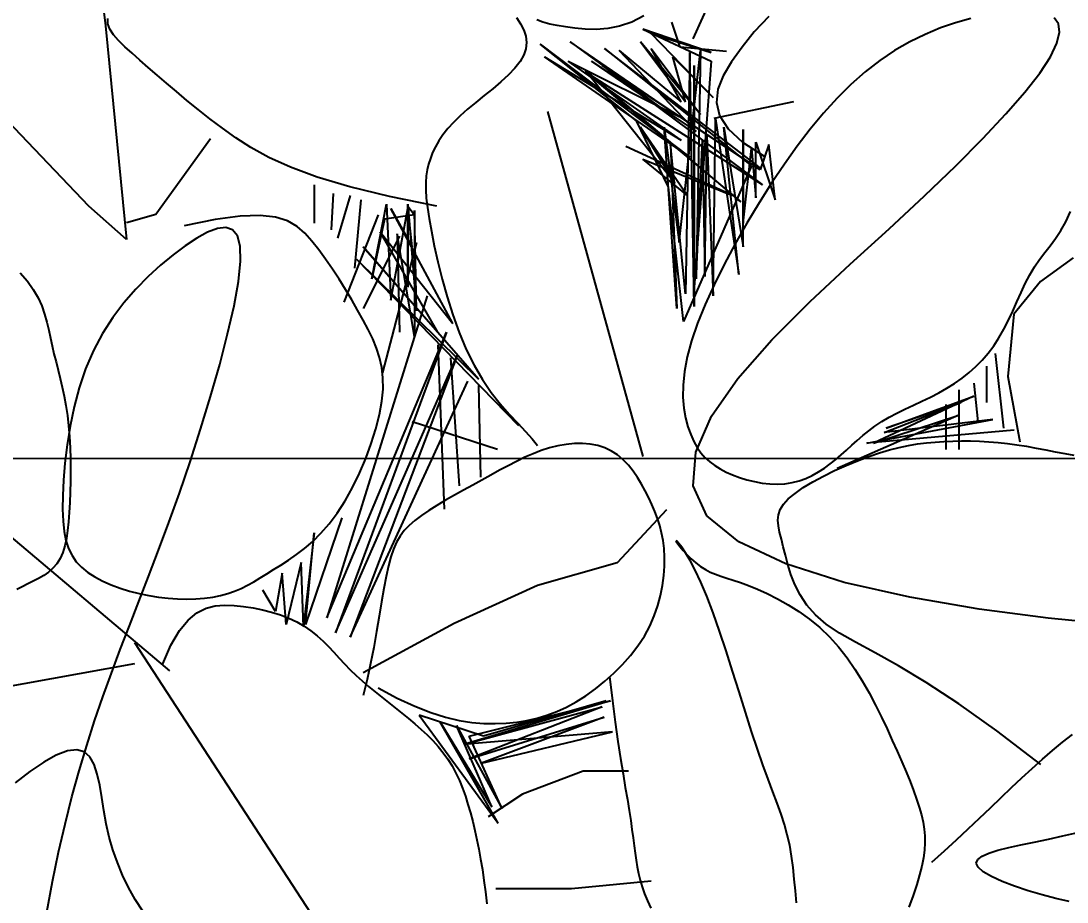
# Model space of a CAD drawing. Header units: metres. Extents: x 10 to 239, y 2 to 253.
# Drawn here: x 83.162 to 85.853, y 95.043 to 97.31 of the extents above; entities that cross this region are included whole.
import ezdxf

# ---------------------------------------------------------------- set-up
doc = ezdxf.new("R2010")
doc.units = ezdxf.units.M
doc.header["$MEASUREMENT"] = 0
doc.layers.get('Defpoints').update_dxf_attribs({"color": 9})
for name, color, linetype in [('-cotas', 252, 'Continuous'), ('1', 7, 'Continuous'), ('cot200', 9, 'Continuous')]:
    doc.layers.add(name, color=color, linetype=linetype)
doc.layers.add('barrera', color=7, linetype='Continuous', lineweight=0, true_color=0x9dbb63)
doc.layers.add('bloques ARBOLES', color=7, linetype='Continuous', true_color=0xb8d897)
doc.styles.get("Standard").update_dxf_attribs({"font": 'arial.ttf'})
doc.dimstyles.get("Standard").update_dxf_attribs({"dimtxt": 0.18, "dimasz": 0.18, "dimexe": 0.18, "dimexo": 0.0625, "dimgap": 0.09, "dimtad": 0, "dimtih": 1, "dimtoh": 1, "dimdec": 4, "dimzin": 0, "dimdsep": 46, "dimtxsty": 'Standard', "dimcen": 0.09, "dimadec": 0, "dimazin": 0, "dimtfac": 1, "dimtdec": 4, "dimtofl": 0, "dimtmove": 0, "dimatfit": 3, "dimfxl": 1, "dimtolj": 1, "dimtzin": 0, "dimarcsym": 0})

# ---------------------------------------------------------------- blocks, each defined once
blk = doc.blocks.new('A$C6F4E7DED')
for p, q in [((849.21, 1241.7), (943.33, 1033.65)), ((1359.76, 1176.43), (1342.65, 1042.48)), ((694.66, 1043.83), (697.59, 1047.99)), ((754.31, 1047.51), (764.56, 1044.6)), ((891.67, 1048.86), (901.48, 1038.31)), ((976.64, 1049.36), (984.86, 1045)), ((1045.22, 1044.87), (1049.34, 1046.54)), ((1063.33, 1048.06), (1060.41, 1043.77)), ((1341.08, 1043.85), (1341.16, 1047.46)), ((693.9, 1038.13), (694.66, 1043.83)), ((764.56, 1044.6), (774.95, 1041)), ((774.95, 1041), (785.39, 1036.67)), ((930.87, 1024.25), (977.33, 1040.21)), ((977.33, 1040.21), (930.87, 1018.44)), ((951.89, 1027.95), (957.59, 1045.05)), ((984.86, 1045), (993.07, 1042.17)), ((993.07, 1042.17), (1001.15, 1040.6)), ((1001.15, 1040.6), (1008.98, 1040.03)), ((1008.98, 1040.03), (1016.46, 1040.21)), ((1016.46, 1040.21), (1023.45, 1040.86)), ((1023.45, 1040.86), (1029.85, 1041.73)), ((1029.85, 1041.73), (1035.57, 1042.62)), ((1035.57, 1042.62), (1040.66, 1043.62)), ((1040.66, 1043.62), (1045.22, 1044.87)), ((1058.25, 1039.55), (1056.89, 1035.36)), ((1060.41, 1043.77), (1058.25, 1039.55)), ((1342.65, 1042.48), (1328.39, 897.13)), ((1337.24, 1036.37), (1339.72, 1040.17)), ((1339.72, 1040.17), (1341.08, 1043.85)), ((695.64, 1030.73), (693.9, 1038.13)), ((785.39, 1036.67), (795.8, 1031.56)), ((901.48, 1038.31), (909.82, 1027.95)), ((929.42, 993.78), (971.53, 1037.3)), ((971.53, 1037.3), (930.87, 1024.25)), ((1056.89, 1035.36), (1056.4, 1031.16)), ((1329.57, 1028.25), (1333.8, 1032.41)), ((1333.8, 1032.41), (1337.24, 1036.37)), ((700.13, 1021.49), (695.64, 1030.73)), ((795.8, 1031.56), (806.11, 1025.63)), ((806.11, 1025.63), (816.23, 1018.85)), ((897.48, 945.91), (1003.47, 1027.15)), ((1003.47, 1027.15), (903.29, 947.36)), ((909.82, 1027.95), (916.98, 1018.05)), ((920.51, 1025.1), (951.89, 1027.95)), ((938.13, 982.18), (978.79, 1031.5)), ((971.53, 1027.15), (938.13, 982.18)), ((952.65, 895.13), (938.13, 1025.7)), ((938.13, 1025.7), (941.04, 870.47)), ((941.04, 970.57), (993.3, 1025.7)), ((1047.02, 1030.05), (945.39, 953.16)), ((978.79, 1031.5), (948.3, 990.88)), ((951.2, 990.88), (971.53, 1027.15)), ((993.3, 1025.7), (951.2, 990.88)), ((952.65, 980.73), (1026.7, 1031.5)), ((1026.7, 1031.5), (957.01, 980.73)), ((981.69, 977.82), (1047.02, 1030.05)), ((1056.4, 1031.16), (1056.83, 1026.94)), ((1056.83, 1026.94), (1058.27, 1022.65)), ((1324.7, 1023.87), (1329.57, 1028.25)), ((707.4, 1010.39), (700.13, 1021.49)), ((816.23, 1018.85), (826.1, 1011.18)), ((916.98, 1018.05), (922.62, 1008.56)), ((957.01, 1021.35), (929.42, 993.78)), ((930.87, 1018.44), (942.49, 864.67)), ((1012.18, 1018.44), (941.04, 970.57)), ((942.49, 851.61), (945.39, 1024.25)), ((945.39, 1024.25), (948.3, 860.32)), ((945.39, 953.16), (1044.12, 1021.35)), ((948.3, 990.88), (957.01, 1021.35)), ((1044.12, 1021.35), (951.2, 964.77)), ((951.2, 964.77), (1028.15, 1018.44)), ((1028.15, 1018.44), (952.65, 980.73)), ((957.01, 980.73), (1012.18, 1018.44)), ((1058.27, 1022.65), (1060.75, 1018.26)), ((1060.75, 1018.26), (1064.3, 1013.74)), ((1313.67, 1014.25), (1319.35, 1019.21)), ((1319.35, 1019.21), (1324.7, 1023.87)), ((717.47, 997.43), (707.4, 1010.39)), ((826.1, 1011.18), (835.73, 1002.64)), ((1004.92, 1015.54), (896.03, 934.3)), ((896.03, 934.3), (1016.53, 1011.19)), ((897.48, 944.46), (1004.92, 1015.54)), ((910.55, 922.7), (1016.53, 1012.64)), ((1016.53, 1011.19), (910.55, 922.7)), ((942.49, 864.67), (942.49, 1015.54)), ((942.49, 1015.54), (942.49, 851.61)), ((1016.53, 1012.64), (955.56, 935.75)), ((1064.3, 1013.74), (1068.74, 1009.13)), ((1307.65, 1009), (1313.67, 1014.25)), ((922.62, 1008.56), (926.2, 999.37)), ((1068.74, 1009.13), (1073.85, 1004.45)), ((1073.85, 1004.45), (1079.41, 999.73)), ((1294.52, 997.74), (1301.27, 1003.49)), ((1301.27, 1003.49), (1307.65, 1009)), ((730.33, 982.59), (717.47, 997.43)), ((835.73, 1002.64), (845.14, 993.28)), ((926.2, 999.37), (927.2, 990.37)), ((1079.41, 999.73), (1085.19, 995.02)), ((1287.36, 991.78), (1294.52, 997.74)), ((845.14, 993.28), (854.36, 983.13)), ((874.88, 990.9), (929.07, 979.5)), ((927.2, 990.37), (925.09, 981.43)), ((1085.19, 995.02), (1090.97, 990.34)), ((1090.97, 990.34), (1096.52, 985.72)), ((1279.78, 985.64), (1287.36, 991.78)), ((745.98, 965.88), (730.33, 982.59)), ((854.36, 983.13), (863.4, 972.24)), ((1042.08, 984.27), (977.39, 749.54)), ((1096.52, 985.72), (1101.63, 981.21)), ((1271.75, 979.34), (1279.78, 985.64)), ((1354.06, 919.93), (1413.96, 982.63)), ((927.97, 979.27), (912, 873.37)), ((925.09, 981.43), (919.34, 972.44)), ((929.42, 858.86), (927.97, 979.27)), ((959.91, 932.85), (981.69, 977.82)), ((1101.63, 981.21), (1106.12, 976.82)), ((1106.12, 976.82), (1109.99, 972.55)), ((1263.26, 972.89), (1271.75, 979.34)), ((863.4, 972.24), (872.29, 960.65)), ((922.16, 973.47), (909.09, 892.23)), ((909.09, 892.23), (909.09, 972.02)), ((909.09, 972.02), (909.09, 908.19)), ((919.34, 972.44), (909.44, 963.29)), ((912, 873.37), (922.16, 973.47)), ((933.78, 967.67), (929.42, 858.86)), ((935.23, 871.92), (933.78, 967.67)), ((978.79, 973.47), (946.84, 927.05)), ((962.81, 973.47), (952.65, 895.13)), ((954.1, 850.16), (962.81, 973.47)), ((955.56, 935.75), (978.79, 973.47)), ((1109.99, 972.55), (1113.29, 968.37)), ((1113.29, 968.37), (1116.07, 964.28)), ((1254.16, 966.34), (1263.26, 972.89)), ((764.43, 947.3), (745.98, 965.88)), ((872.29, 960.65), (881.05, 948.39)), ((900.38, 963.32), (887.32, 924.15)), ((887.32, 924.15), (891.67, 961.87)), ((891.67, 961.87), (897.48, 944.46)), ((909.44, 963.29), (894.84, 953.85)), ((900.38, 925.6), (900.38, 963.32)), ((936.68, 964.77), (935.23, 871.92)), ((941.04, 870.47), (936.68, 964.77)), ((948.3, 860.32), (958.46, 961.87)), ((958.46, 961.87), (954.1, 850.16)), ((1116.07, 964.28), (1118.39, 960.26)), ((1243.87, 959.71), (1254.16, 966.34)), ((1271.34, 965.53), (1308.42, 914.23)), ((903.29, 958.96), (900.38, 925.6)), ((909.09, 908.19), (903.29, 958.96)), ((916.35, 927.05), (988.95, 960.42)), ((1118.39, 960.26), (1120.28, 956.29)), ((1120.28, 956.29), (1121.81, 952.35)), ((1231.67, 953.03), (1243.87, 959.71)), ((785.67, 926.84), (764.43, 947.3)), ((881.05, 948.39), (889.72, 935.51)), ((903.29, 947.36), (949.75, 841.46)), ((977.33, 951.71), (916.35, 927.05)), ((946.84, 927.05), (977.33, 951.71)), ((1121.81, 952.35), (1123.02, 948.43)), ((1123.02, 948.43), (1123.96, 944.48)), ((1198.72, 939.63), (1216.85, 946.32)), ((1216.85, 946.32), (1231.67, 953.03)), ((1123.96, 944.48), (1124.6, 940.37)), ((1124.6, 940.37), (1124.93, 935.92)), ((1176.56, 932.98), (1198.72, 939.63)), ((889.72, 935.51), (898.27, 922.07)), ((949.75, 841.46), (959.91, 932.85)), ((1124.93, 935.92), (1124.93, 930.97)), ((1149.66, 926.41), (1176.56, 932.98)), ((1200.92, 934.3), (1200.92, 908.19)), ((809.7, 904.49), (785.67, 926.84)), ((1117.32, 919.93), (1149.66, 926.41)), ((1124.56, 925.35), (1123.83, 918.89)), ((1124.93, 930.97), (1124.56, 925.35)), ((1176.24, 927.05), (1184.95, 898.03)), ((1187.86, 928.5), (1189.31, 903.84)), ((898.27, 922.07), (906.61, 908.24)), ((1106.55, 840.01), (1148.66, 918.34)), ((1123.83, 918.89), (1122.69, 911.42)), ((1137.04, 921.25), (1131.23, 848.71)), ((1137.04, 919.8), (1132.68, 913.99)), ((1134.14, 892.23), (1137.04, 919.8)), ((1148.66, 918.34), (1134.14, 892.23)), ((1137.04, 864.67), (1137.04, 921.25)), ((1148.66, 855.96), (1137.04, 918.34)), ((1137.04, 918.34), (1137.04, 864.67)), ((1151.56, 921.25), (1148.66, 855.96)), ((1161.72, 870.47), (1151.56, 921.25)), ((1168.98, 924.15), (1173.34, 877.72)), ((1328.39, 897.13), (1354.06, 919.93)), ((689.62, 909.24), (686.38, 916.2)), ((1122.69, 911.42), (1121.12, 902.78)), ((1131.23, 848.71), (1132.68, 916.89)), ((1132.68, 916.89), (1132.68, 831.3)), ((1132.68, 913.99), (1153.01, 911.09)), ((1153.01, 911.09), (1161.72, 870.47)), ((1157.37, 913.99), (1180.6, 854.51)), ((1218.87, 909.82), (1227.07, 912.35)), ((1227.07, 912.35), (1237.62, 913.5)), ((1237.62, 913.5), (1251.11, 913.04)), ((1251.11, 913.04), (1268.15, 910.76)), ((1268.15, 910.76), (1289.31, 906.45)), ((1298.93, 603.85), (1669.06, 916.06)), ((1308.42, 914.23), (1328.39, 908.53)), ((693.07, 903.21), (689.62, 909.24)), ((836.2, 880.37), (809.7, 904.49)), ((906.61, 908.24), (914.58, 894.23)), ((1207.13, 901.45), (1212.42, 906.11)), ((1212.42, 906.11), (1218.87, 909.82)), ((1253.02, 899.71), (1256.36, 903.81)), ((1256.36, 903.81), (1260.97, 905.35)), ((1260.97, 905.35), (1266.67, 904.67)), ((1266.67, 904.67), (1273.28, 902.13)), ((696.67, 897.86), (693.07, 903.21)), ((700.34, 892.95), (696.67, 897.86)), ((1155.91, 902.39), (1106.55, 840.01)), ((1116.71, 834.2), (1155.91, 902.39)), ((1121.12, 902.78), (1119.12, 892.89)), ((1132.68, 831.3), (1144.3, 900.94)), ((1144.3, 900.94), (1142.85, 834.2)), ((1142.85, 899.49), (1167.53, 850.16)), ((1202.39, 896.04), (1207.13, 901.45)), ((1251.13, 892.7), (1253.02, 899.71)), ((1273.28, 902.13), (1280.62, 898.07)), ((1280.62, 898.07), (1288.51, 892.84)), ((703.99, 888.25), (700.34, 892.95)), ((914.58, 894.23), (922.06, 880.23)), ((1089.13, 802.29), (1167.53, 892.23)), ((1119.12, 892.89), (1116.66, 881.95)), ((1167.53, 892.23), (1116.71, 834.2)), ((1131.23, 895.13), (1154.46, 806.64)), ((1193.06, 883.72), (1197.72, 890.09)), ((1197.72, 890.09), (1202.39, 896.04)), ((1250.86, 882.43), (1251.13, 892.7)), ((1288.51, 892.84), (1296.78, 886.73)), ((684.62, 884.78), (706.85, 868.63)), ((707.56, 883.52), (703.99, 888.25)), ((710.97, 878.53), (707.56, 883.52)), ((1061.54, 770.37), (1171.89, 883.53)), ((1171.89, 883.53), (1089.13, 802.29)), ((1188.44, 877.03), (1193.06, 883.72)), ((1252.32, 868.73), (1250.86, 882.43)), ((1296.78, 886.73), (1305.26, 879.79)), ((714.15, 873.08), (710.97, 878.53)), ((863.51, 854.97), (836.2, 880.37)), ((922.06, 880.23), (928.9, 866.44)), ((1116.66, 881.95), (1113.74, 870.28)), ((1183.91, 870.13), (1188.44, 877.03)), ((1305.26, 879.79), (1313.78, 872.06)), ((706.85, 868.63), (725.04, 846.42)), ((717.17, 867.25), (714.15, 873.08)), ((1113.74, 870.28), (1110.37, 858.19)), ((1179.52, 863.11), (1183.91, 870.13)), ((1255.34, 852.05), (1252.32, 868.73)), ((1313.78, 872.06), (1322.16, 863.52)), ((1395.87, 868.82), (1391.83, 863.16)), ((1400.84, 874.56), (1395.87, 868.82)), ((720.07, 861.14), (717.17, 867.25)), ((722.92, 854.86), (720.07, 861.14)), ((928.9, 866.44), (934.96, 853.07)), ((1175.29, 856.08), (1179.52, 863.11)), ((1322.16, 863.52), (1330.25, 854.2)), ((1391.83, 863.16), (1388.62, 857.55)), ((725.78, 848.52), (722.92, 854.86)), ((889.66, 828.88), (863.51, 854.97)), ((1110.37, 858.19), (1106.52, 845.97)), ((1123.97, 858.86), (1192.21, 639.81)), ((1171.29, 849.14), (1175.29, 856.08)), ((1330.25, 854.2), (1337.86, 844.1)), ((1388.62, 857.55), (1386.11, 852.01)), ((728.72, 842.25), (725.78, 848.52)), ((934.96, 853.07), (940.11, 840.3)), ((1167.54, 842.41), (1171.29, 849.14)), ((1259.67, 833.03), (1255.34, 852.05)), ((1386.11, 852.01), (1384.15, 846.51)), ((725.04, 846.42), (729.08, 804.02)), ((731.8, 836.15), (728.72, 842.25)), ((940.11, 840.3), (944.19, 828.35)), ((1106.52, 845.97), (1102.2, 833.94)), ((1164.1, 835.93), (1167.54, 842.41)), ((1337.86, 844.1), (1344.84, 833.22)), ((1382.61, 841.05), (1381.33, 835.62)), ((1384.15, 846.51), (1382.61, 841.05)), ((735.08, 830.34), (731.8, 836.15)), ((1102.2, 833.94), (1097.41, 822.39)), ((1192.21, 639.81), (1110.91, 834.2)), ((1110.91, 834.2), (1186.4, 629.65)), ((1161.03, 829.61), (1164.1, 835.93)), ((1265.08, 812.29), (1259.67, 833.03)), ((1344.84, 833.22), (1351, 821.59)), ((1381.33, 835.62), (1380.19, 830.2)), ((738.62, 824.9), (735.08, 830.34)), ((912.66, 802.72), (889.66, 828.88)), ((944.19, 828.35), (947.13, 817.37)), ((1116.71, 825.5), (1112.36, 713.79)), ((1158.41, 823.31), (1161.03, 829.61)), ((1380.19, 830.2), (1379.04, 824.8)), ((737.77, 819.7), (731.97, 768.92)), ((742.42, 819.83), (738.62, 824.9)), ((746.48, 815.12), (742.42, 819.83)), ((1097.41, 822.39), (1092.12, 811.64)), ((1186.4, 629.65), (1103.65, 818.24)), ((1103.65, 818.24), (1176.24, 626.75)), ((1156.32, 816.89), (1158.41, 823.31)), ((1351, 821.59), (1356.24, 809.25)), ((1377.78, 819.38), (1376.4, 813.93)), ((1379.04, 824.8), (1377.78, 819.38)), ((750.79, 810.74), (746.48, 815.12)), ((947.13, 817.37), (948.99, 807.34)), ((1092.12, 811.64), (1086.38, 801.91)), ((1108, 816.79), (1102.2, 729.75)), ((1154.83, 810.21), (1156.32, 816.89)), ((1271.31, 790.46), (1265.08, 812.29)), ((1376.4, 813.93), (1374.97, 808.37)), ((729.08, 804.02), (721, 759.61)), ((743.58, 810.99), (743.58, 786.33)), ((755.36, 806.66), (750.79, 810.74)), ((760.18, 802.87), (755.36, 806.66)), ((948.99, 807.34), (949.91, 798.23)), ((1154.02, 803.12), (1154.83, 810.21)), ((1356.24, 809.25), (1360.57, 796.42)), ((1374.97, 808.37), (1373.54, 802.68)), ((752.29, 799.39), (749.39, 773.27)), ((765.24, 799.33), (760.18, 802.87)), ((770.55, 796.03), (765.24, 799.33)), ((930.55, 777.07), (912.66, 802.72)), ((949.91, 798.23), (950.01, 789.97)), ((1086.38, 801.91), (1080.35, 793.19)), ((1089.13, 797.93), (1087.68, 735.55)), ((1176.24, 626.75), (1096.39, 800.84)), ((1153.96, 795.49), (1154.02, 803.12)), ((1373.54, 802.68), (1372.14, 796.8)), ((811.82, 768.92), (752.29, 790.68)), ((752.29, 790.68), (820.53, 758.77)), ((762.45, 795.03), (762.45, 754.41)), ((776.08, 792.94), (770.55, 796.03)), ((781.77, 790.02), (776.08, 792.94)), ((787.55, 787.21), (781.77, 790.02)), ((950.01, 789.97), (949.42, 782.53)), ((1080.35, 793.19), (1074.22, 785.4)), ((1154.72, 787.17), (1153.96, 795.49)), ((1278.12, 768.17), (1271.31, 790.46)), ((1360.57, 796.42), (1364.07, 783.33)), ((1370.82, 790.69), (1369.64, 784.29)), ((1372.14, 796.8), (1370.82, 790.69)), ((813.27, 766.02), (761, 786.33)), ((761, 786.33), (811.82, 768.92)), ((771.17, 784.88), (771.17, 754.41)), ((793.32, 784.48), (787.55, 787.21)), ((799.01, 781.78), (793.32, 784.48)), ((1074.22, 785.4), (1068.18, 778.43)), ((1156.36, 778.09), (1154.72, 787.17)), ((1364.07, 783.33), (1366.83, 770.26)), ((1369.64, 784.29), (1368.63, 777.57)), ((820.53, 758.77), (762.45, 777.62)), ((762.45, 777.62), (845.21, 741.36)), ((804.54, 779.05), (799.01, 781.78)), ((809.84, 776.26), (804.54, 779.05)), ((814.81, 773.36), (809.84, 776.26)), ((941.33, 752.54), (930.55, 777.07)), ((948.26, 775.85), (946.67, 769.88)), ((949.42, 782.53), (948.26, 775.85)), ((1068.18, 778.43), (1062.43, 772.22)), ((1158.8, 768.42), (1156.36, 778.09)), ((1368.63, 777.57), (1367.84, 770.49)), ((824.89, 758.77), (739.22, 774.72)), ((739.22, 774.72), (813.27, 766.02)), ((819.41, 770.3), (814.81, 773.36)), ((823.68, 767.13), (819.41, 770.3)), ((946.67, 769.88), (944.76, 764.57)), ((1062.43, 772.22), (1057.16, 766.67)), ((1076.06, 754.41), (1134.14, 773.27)), ((1161.96, 758.39), (1158.8, 768.42)), ((1366.83, 770.26), (1368.9, 757.45)), ((1367.84, 770.49), (1367.25, 763.13)), ((724.71, 767.47), (824.89, 758.77)), ((827.68, 763.87), (823.68, 767.13)), ((831.48, 760.56), (827.68, 763.87)), ((944.76, 764.57), (942.64, 759.87)), ((1052.58, 761.69), (1048.86, 757.2)), ((1057.16, 766.67), (1052.58, 761.69)), ((1285.27, 746.05), (1278.12, 768.17)), ((1367.25, 763.13), (1366.85, 755.59)), ((709.8, 755.38), (703.26, 754.14)), ((716.36, 756.55), (709.8, 755.38)), ((722.88, 757.59), (716.36, 756.55)), ((729.33, 758.46), (722.88, 757.59)), ((735.71, 759.14), (729.33, 758.46)), ((742.01, 759.66), (735.71, 759.14)), ((748.24, 760), (742.01, 759.66)), ((754.41, 760.19), (748.24, 760)), ((760.51, 760.23), (754.41, 760.19)), ((766.55, 760.11), (760.51, 760.23)), ((772.53, 759.86), (766.55, 760.11)), ((778.48, 759.47), (772.53, 759.86)), ((784.42, 758.91), (778.48, 759.47)), ((790.44, 758.13), (784.42, 758.91)), ((796.58, 757.1), (790.44, 758.13)), ((802.91, 755.78), (796.58, 757.1)), ((809.48, 754.12), (802.91, 755.78)), ((835.15, 757.24), (831.48, 760.56)), ((838.75, 753.94), (835.15, 757.24)), ((940.31, 755.72), (937.75, 752.06)), ((942.64, 759.87), (940.31, 755.72)), ((998.63, 753.36), (1003.16, 755.47)), ((1003.16, 755.47), (1008, 757.01)), ((1008, 757.01), (1013.1, 758)), ((1013.1, 758), (1018.41, 758.46)), ((1018.41, 758.46), (1023.88, 758.41)), ((1023.88, 758.41), (1029.46, 757.89)), ((1029.46, 757.89), (1035.11, 756.91)), ((1035.11, 756.91), (1040.76, 755.5)), ((1040.76, 755.5), (1046.39, 753.7)), ((1165.73, 748.25), (1161.96, 758.39)), ((1366.85, 755.59), (1366.63, 747.95)), ((1368.9, 757.45), (1370.38, 745.16)), ((690.4, 751.66), (684.18, 750.54)), ((696.78, 752.88), (690.4, 751.66)), ((703.26, 754.14), (696.78, 752.88)), ((816.36, 752.1), (809.48, 754.12)), ((823.61, 749.66), (816.36, 752.1)), ((831.23, 746.79), (823.61, 749.66)), ((842.35, 750.7), (838.75, 753.94)), ((846.02, 747.56), (842.35, 750.7)), ((849.81, 744.55), (846.02, 747.56)), ((934.94, 748.83), (931.84, 745.98)), ((937.75, 752.06), (934.94, 748.83)), ((943.04, 729.73), (941.33, 752.54)), ((987.1, 743.75), (990.62, 747.42)), ((990.62, 747.42), (994.46, 750.65)), ((994.46, 750.65), (998.63, 753.36)), ((1046.39, 753.7), (1052, 751.54)), ((1052, 751.54), (1057.62, 749.06)), ((1057.62, 749.06), (1063.27, 746.32)), ((1170.04, 738.21), (1165.73, 748.25)), ((1366.63, 747.95), (1366.55, 740.31)), ((839.07, 743.54), (831.23, 746.79)), ((846.89, 740.01), (839.07, 743.54)), ((854.5, 736.27), (846.89, 740.01)), ((853.74, 741.72), (849.81, 744.55)), ((857.82, 739.12), (853.74, 741.72)), ((924.72, 741.15), (920.64, 739.05)), ((928.44, 743.44), (924.72, 741.15)), ((931.84, 745.98), (928.44, 743.44)), ((983.86, 739.72), (987.1, 743.75)), ((1063.27, 746.32), (1068.99, 743.36)), ((1068.99, 743.36), (1074.79, 740.22)), ((1074.79, 740.22), (1080.7, 736.95)), ((1292.52, 724.73), (1285.27, 746.05)), ((1366.55, 740.31), (1366.6, 732.76)), ((1370.38, 745.16), (1371.33, 733.63)), ((861.66, 732.39), (854.5, 736.27)), ((862.05, 736.79), (857.82, 739.12)), ((866.44, 734.77), (862.05, 736.79)), ((871, 733.13), (866.44, 734.77)), ((875.73, 731.89), (871, 733.13)), ((906.51, 733.8), (901.38, 732.53)), ((911.48, 735.34), (906.51, 733.8)), ((916.21, 737.11), (911.48, 735.34)), ((920.64, 739.05), (916.21, 737.11)), ((978.14, 730.89), (980.88, 735.4)), ((980.88, 735.4), (983.86, 739.72)), ((1080.7, 736.95), (1086.75, 733.6)), ((1086.75, 733.6), (1092.94, 730.2)), ((1174.77, 728.52), (1170.04, 738.21)), ((1371.33, 733.63), (1371.83, 723.13)), ((868.17, 728.46), (861.66, 732.39)), ((873.81, 724.56), (868.17, 728.46)), ((880.64, 731.12), (875.73, 731.89)), ((885.72, 730.83), (880.64, 731.12)), ((890.92, 731), (885.72, 730.83)), ((896.16, 731.58), (890.92, 731)), ((901.38, 732.53), (896.16, 731.58)), ((933.69, 709.23), (943.04, 729.73)), ((973.27, 721.57), (975.61, 726.25)), ((975.61, 726.25), (978.14, 730.89)), ((1092.94, 730.2), (1099.19, 726.77)), ((1099.19, 726.77), (1105.4, 723.32)), ((1179.85, 719.41), (1174.77, 728.52)), ((1366.6, 732.76), (1366.77, 725.4)), ((878.37, 720.77), (873.81, 724.56)), ((881.68, 717.14), (878.37, 720.77)), ((971.1, 716.91), (973.27, 721.57)), ((1105.4, 723.32), (1111.47, 719.85)), ((1111.47, 719.85), (1117.3, 716.39)), ((1185.16, 711.12), (1179.85, 719.41)), ((1299.65, 704.69), (1292.52, 724.73)), ((1366.77, 725.4), (1367.03, 718.33)), ((1371.83, 723.13), (1371.94, 713.84)), ((883.85, 713.59), (881.68, 717.14)), ((885.03, 710.02), (883.85, 713.59)), ((961.24, 713.41), (994.77, 677.33)), ((967.34, 707.51), (969.12, 712.24)), ((969.12, 712.24), (971.1, 716.91)), ((1117.3, 716.39), (1122.78, 712.94)), ((1122.78, 712.94), (1127.82, 709.51)), ((1367.03, 718.33), (1367.37, 711.61)), ((1367.37, 711.61), (1367.84, 705.29)), ((1371.94, 713.84), (1371.63, 705.71)), ((885.39, 706.33), (885.03, 710.02)), ((885.08, 702.41), (885.39, 706.33)), ((912.09, 691.52), (933.69, 709.23)), ((965.8, 702.67), (967.34, 707.51)), ((1127.82, 709.51), (1132.32, 706.11)), ((1132.32, 706.11), (1136.2, 702.72)), ((1182.05, 707.99), (1206.73, 635.45)), ((1190.64, 703.82), (1185.16, 711.12)), ((1306.63, 685.87), (1299.65, 704.69)), ((1367.84, 705.29), (1368.48, 699.39)), ((1371.63, 705.71), (1370.88, 698.6)), ((883.11, 693.48), (884.27, 698.16)), ((884.27, 698.16), (885.08, 702.41)), ((963.54, 692.46), (964.53, 697.67)), ((964.53, 697.67), (965.8, 702.67)), ((1136.2, 702.72), (1139.51, 699.23)), ((1139.51, 699.23), (1142.34, 695.5)), ((1196.2, 697.46), (1190.64, 703.82)), ((1201.81, 691.93), (1196.2, 697.46)), ((1206.73, 635.45), (1200.92, 697.83)), ((1200.92, 697.83), (1208.18, 634)), ((1368.48, 699.39), (1369.33, 693.91)), ((1370.88, 698.6), (1369.63, 692.41)), ((880.1, 676.53), (912.09, 691.52)), ((881.77, 688.25), (883.11, 693.48)), ((950.88, 687.96), (952.89, 690.57)), ((953.56, 690.28), (951.94, 688.19)), ((952.89, 690.57), (954.22, 692.01)), ((954.55, 691.73), (953.56, 690.28)), ((954.22, 692.01), (954.79, 692.37)), ((954.79, 692.37), (954.55, 691.73)), ((962.87, 686.99), (963.54, 692.46)), ((1142.34, 695.5), (1144.76, 691.37)), ((1144.76, 691.37), (1146.84, 686.71)), ((1207.4, 687.11), (1201.81, 691.93)), ((1369.63, 692.41), (1367.86, 687)), ((1369.33, 693.91), (1370.45, 688.89)), ((880.34, 682.43), (881.77, 688.25)), ((945.19, 678.91), (948.29, 684.1)), ((949.79, 685.65), (947.22, 682.86)), ((948.29, 684.1), (950.88, 687.96)), ((951.94, 688.19), (949.79, 685.65)), ((962.53, 681.2), (962.87, 686.99)), ((1146.84, 686.71), (1148.67, 681.38)), ((1212.91, 682.88), (1207.4, 687.11)), ((1313.43, 668.04), (1306.63, 685.87)), ((1367.86, 687), (1365.52, 682.27)), ((1370.45, 688.89), (1371.87, 684.33)), ((1371.87, 684.33), (1373.65, 680.26)), ((840.41, 664.05), (880.1, 676.53)), ((876.59, 669.42), (878.68, 676.1)), ((878.68, 676.1), (880.34, 682.43)), ((941.23, 677.22), (938.03, 674.76)), ((944.33, 679.98), (941.23, 677.22)), ((941.67, 672.31), (945.19, 678.91)), ((947.22, 682.86), (944.33, 679.98)), ((962.55, 675.07), (962.53, 681.2)), ((994.77, 677.33), (1048.93, 661.87)), ((1148.67, 681.38), (1150.32, 675.22)), ((1208.18, 634), (1209.63, 677.52)), ((1209.63, 677.52), (1219.8, 635.45)), ((1218.29, 679.15), (1212.91, 682.88)), ((1223.48, 675.79), (1218.29, 679.15)), ((1362.59, 678.07), (1359.02, 674.3)), ((1365.52, 682.27), (1362.59, 678.07)), ((1373.65, 680.26), (1375.84, 676.7)), ((1375.84, 676.7), (1378.46, 673.64)), ((873.86, 662.51), (876.59, 669.42)), ((927.99, 669.62), (924.27, 668.31)), ((931.47, 671.05), (927.99, 669.62)), ((934.79, 672.72), (931.47, 671.05)), ((938.03, 674.76), (934.79, 672.72)), ((937.82, 664.23), (941.67, 672.31)), ((962.98, 668.64), (962.55, 675.07)), ((1150.32, 675.22), (1151.88, 668.1)), ((1219.8, 635.45), (1222.7, 670.27)), ((1222.7, 670.27), (1227.06, 644.16)), ((1228.43, 672.7), (1223.48, 675.79)), ((1233.1, 669.77), (1228.43, 672.7)), ((1237.55, 667.02), (1233.1, 669.77)), ((1354.79, 670.85), (1349.96, 667.69)), ((1359.02, 674.3), (1354.79, 670.85)), ((1378.46, 673.64), (1381.45, 671.02)), ((1381.45, 671.02), (1384.74, 668.73)), ((795.66, 653.89), (840.41, 664.05)), ((870.3, 655.54), (873.86, 662.51)), ((905.36, 661.87), (899.26, 659.37)), ((910.85, 663.9), (905.36, 661.87)), ((915.78, 665.58), (910.85, 663.9)), ((920.23, 667), (915.78, 665.58)), ((924.27, 668.31), (920.23, 667)), ((933.73, 654.57), (937.82, 664.23)), ((963.86, 661.98), (962.98, 668.64)), ((965.21, 655.16), (963.86, 661.98)), ((1048.93, 661.87), (1105.67, 636.1)), ((1151.88, 668.1), (1153.41, 659.92)), ((1241.87, 664.45), (1237.55, 667.02)), ((1246.15, 662.09), (1241.87, 664.45)), ((1250.47, 659.95), (1246.15, 662.09)), ((1320.06, 650.98), (1313.43, 668.04)), ((1338.89, 662.29), (1332.8, 660.04)), ((1344.64, 664.84), (1338.89, 662.29)), ((1349.96, 667.69), (1344.64, 664.84)), ((1384.74, 668.73), (1388.26, 666.69)), ((1388.26, 666.69), (1391.93, 664.8)), ((1391.93, 664.8), (1395.67, 662.97)), ((1395.67, 662.97), (1399.41, 661.09)), ((865.69, 648.63), (870.3, 655.54)), ((892.65, 656.37), (885.68, 652.86)), ((899.26, 659.37), (892.65, 656.37)), ((967.09, 648.23), (965.21, 655.16)), ((1153.41, 659.92), (1154.96, 650.83)), ((1227.06, 644.16), (1235.77, 658.67)), ((1254.9, 658.06), (1250.47, 659.95)), ((1259.54, 656.43), (1254.9, 658.06)), ((1264.48, 655.09), (1259.54, 656.43)), ((1269.77, 654.03), (1264.48, 655.09)), ((1313.35, 655.09), (1306.75, 654.03)), ((1319.94, 656.44), (1313.35, 655.09)), ((1326.46, 658.09), (1319.94, 656.44)), ((1332.8, 660.04), (1326.46, 658.09)), ((1399.41, 661.09), (1403.08, 659.09)), ((748.52, 645.83), (795.66, 653.89)), ((859.84, 641.93), (865.69, 648.63)), ((878.49, 648.82), (871.22, 644.24)), ((885.68, 652.86), (878.49, 648.82)), ((929.46, 643.34), (933.73, 654.57)), ((969.54, 641.27), (967.09, 648.23)), ((1154.96, 650.83), (1156.59, 640.99)), ((1248.8, 647.66), (1242.35, 646.71)), ((1255.26, 648.28), (1248.8, 647.66)), ((1261.7, 648.5), (1255.26, 648.28)), ((1268.08, 648), (1261.7, 648.5)), ((1274.37, 646.4), (1268.08, 648)), ((1275.38, 653.28), (1269.77, 654.03)), ((1281.28, 652.83), (1275.38, 653.28)), ((1287.41, 652.68), (1281.28, 652.83)), ((1293.73, 652.83), (1287.41, 652.68)), ((1300.19, 653.28), (1293.73, 652.83)), ((1306.75, 654.03), (1300.19, 653.28)), ((1326.5, 634.49), (1320.06, 650.98)), ((701.64, 639.69), (748.52, 645.83)), ((852.55, 635.58), (859.84, 641.93)), ((871.22, 644.24), (864.01, 639.1)), ((925.09, 630.84), (929.46, 643.34)), ((972.59, 634.34), (969.54, 641.27)), ((1156.59, 640.99), (1158.35, 630.6)), ((1223.77, 641.91), (1218.03, 639.67)), ((1229.78, 643.83), (1223.77, 641.91)), ((1235.99, 645.43), (1229.78, 643.83)), ((1242.35, 646.71), (1235.99, 645.43)), ((1280.55, 643.33), (1274.37, 646.4)), ((1286.6, 638.4), (1280.55, 643.33)), ((657.69, 635.25), (701.64, 639.69)), ((843.58, 629.59), (852.55, 635.58)), ((857, 633.38), (850.34, 627.08)), ((864.01, 639.1), (857, 633.38)), ((976.28, 627.51), (972.59, 634.34)), ((1105.67, 636.1), (1167.57, 602.6)), ((1207.6, 634.27), (1203, 631.13)), ((1212.62, 637.12), (1207.6, 634.27)), ((1218.03, 639.67), (1212.62, 637.12)), ((1292.5, 631.23), (1286.6, 638.4)), ((1332.74, 618.35), (1326.5, 634.49)), ((832.63, 623.35), (843.58, 629.59)), ((850.34, 627.08), (844.12, 620.19)), ((920.66, 617.45), (925.09, 630.84)), ((980.64, 620.83), (976.28, 627.51)), ((1158.35, 630.6), (1160.28, 619.83)), ((1198.77, 627.73), (1194.82, 624.13)), ((1203, 631.13), (1198.77, 627.73)), ((1298.22, 621.44), (1292.5, 631.23)), ((819.37, 616.16), (832.63, 623.35)), ((844.12, 620.19), (838.36, 612.81)), ((985.59, 614.37), (980.64, 620.83)), ((1322.96, 623.06), (1116.26, 306.06)), ((1160.28, 619.83), (1162.42, 608.88)), ((1191.07, 620.36), (1187.43, 616.49)), ((1194.82, 624.13), (1191.07, 620.36)), ((1303.73, 608.66), (1298.22, 621.44)), ((803.46, 607.26), (819.37, 616.16)), ((838.36, 612.81), (833.01, 605.05)), ((916.21, 603.57), (920.66, 617.45)), ((991.05, 608.17), (985.59, 614.37)), ((1183.82, 612.55), (1180.16, 608.58)), ((1187.43, 616.49), (1183.82, 612.55)), ((1338.77, 602.34), (1332.74, 618.35)), ((784.57, 595.95), (803.46, 607.26)), ((833.01, 605.05), (828.04, 597.02)), ((996.92, 602.28), (991.05, 608.17)), ((1162.42, 608.88), (1164.84, 597.92)), ((1180.16, 608.58), (1176.35, 604.65)), ((1322.96, 608.66), (1745.98, 531.81)), ((911.81, 589.56), (916.21, 603.57)), ((1003.11, 596.75), (996.92, 602.28)), ((999.92, 600.02), (997.99, 583.57)), ((1164.84, 597.92), (1167.57, 587.14)), ((1172.34, 600.79), (1168.14, 596.99)), ((1176.35, 604.65), (1172.34, 600.79)), ((1344.59, 586.24), (1338.77, 602.34)), ((762.37, 581.48), (784.57, 595.95)), ((828.04, 597.02), (823.41, 588.82)), ((1009.53, 591.63), (1003.11, 596.75)), ((1016.09, 586.98), (1009.53, 591.63)), ((1157.25, 592.29), (1144.29, 585.32)), ((1163.79, 593.24), (1159.33, 589.54)), ((1168.14, 596.99), (1163.79, 593.24)), ((823.41, 588.82), (819.08, 580.57)), ((907.49, 575.81), (911.81, 589.56)), ((997.99, 583.57), (996.09, 568.88)), ((1095.51, 559.56), (999.32, 583.59)), ((999.32, 583.59), (1098.34, 553.91)), ((1002.15, 583.59), (1085.61, 559.56)), ((1022.71, 582.84), (1016.09, 586.98)), ((1144.29, 585.32), (1132.43, 579.77)), ((1154.79, 585.88), (1150.21, 582.25)), ((1159.33, 589.54), (1154.79, 585.88)), ((1350.19, 569.87), (1344.59, 586.24)), ((736.53, 563.13), (762.37, 581.48)), ((819.08, 580.57), (815.03, 572.39)), ((1098.34, 553.91), (1004.98, 579.35)), ((1004.98, 579.35), (1095.51, 544.01)), ((1029.3, 579.25), (1022.71, 582.84)), ((1035.9, 576.21), (1029.3, 579.25)), ((1132.43, 579.77), (1121.55, 575.5)), ((1145.64, 578.64), (1141.1, 575.03)), ((1150.21, 582.25), (1145.64, 578.64)), ((815.03, 572.39), (811.22, 564.37)), ((903.32, 562.7), (907.49, 575.81)), ((1095.51, 544.01), (1003.57, 572.28)), ((1003.57, 572.28), (1087.02, 541.18)), ((1042.53, 573.68), (1035.9, 576.21)), ((1049.25, 571.65), (1042.53, 573.68)), ((1056.09, 570.09), (1049.25, 571.65)), ((1063.09, 568.98), (1056.09, 570.09)), ((1129.46, 573.69), (1075.71, 500.2)), ((1075.71, 500.2), (1115.31, 569.45)), ((1115.31, 569.45), (1079.95, 511.5)), ((1085.61, 559.56), (1129.46, 573.69)), ((1102.25, 570.17), (1093.6, 568.83)), ((1111.52, 572.35), (1102.25, 570.17)), ((1121.55, 575.5), (1111.52, 572.35)), ((1136.63, 571.43), (1132.27, 567.79)), ((1141.1, 575.03), (1136.63, 571.43)), ((1355.55, 553.11), (1350.19, 569.87)), ((706.71, 540.16), (736.53, 563.13)), ((811.22, 564.37), (807.62, 556.62)), ((899.34, 550.63), (903.32, 562.7)), ((996.09, 568.88), (994.23, 555.81)), ((1087.02, 541.18), (997.91, 562.39)), ((997.91, 562.39), (1096.92, 553.91)), ((1070.29, 568.3), (1063.09, 568.98)), ((1077.73, 568.02), (1070.29, 568.3)), ((1104, 566.63), (1072.88, 510.09)), ((1085.46, 568.16), (1077.73, 568.02)), ((1079.95, 511.5), (1104, 566.63)), ((1093.6, 568.83), (1085.46, 568.16)), ((1128.04, 564.1), (1123.97, 560.32)), ((1132.27, 567.79), (1128.04, 564.1)), ((691.8, 555.33), (684.98, 560.65)), ((698.65, 549.67), (691.8, 555.33)), ((807.62, 556.62), (804.23, 549.17)), ((994.23, 555.81), (992.46, 544.19)), ((1072.88, 510.09), (1095.51, 559.56)), ((1120.09, 556.44), (1116.43, 552.41)), ((1123.97, 560.32), (1120.09, 556.44)), ((705.53, 543.72), (698.65, 549.67)), ((804.23, 549.17), (801.07, 542.01)), ((895.59, 539.86), (899.34, 550.63)), ((1113, 548.21), (1109.85, 543.81)), ((1116.43, 552.41), (1113, 548.21)), ((1353.34, 545.38), (1357.19, 548.81)), ((1360.68, 535.88), (1355.55, 553.11)), ((1357.19, 548.81), (1362.22, 550.22)), ((1362.22, 550.22), (1368.61, 549.39)), ((1368.61, 549.39), (1376.2, 546.49)), ((712.46, 537.51), (705.53, 543.72)), ((801.07, 542.01), (798.16, 535.17)), ((992.46, 544.19), (990.78, 533.85)), ((1109.85, 543.81), (1107, 539.2)), ((1350.46, 540.24), (1353.34, 545.38)), ((1376.2, 546.49), (1384.79, 541.75)), ((1384.79, 541.75), (1394.17, 535.41)), ((719.45, 531.09), (712.46, 537.51)), ((798.16, 535.17), (795.52, 528.64)), ((892.11, 530.28), (895.59, 539.86)), ((987.03, 535.6), (1017.98, 535.6)), ((990.78, 533.85), (989.22, 524.64)), ((1017.98, 535.6), (1059.24, 520.13)), ((1104.41, 534.37), (1102.07, 529.33)), ((1107, 539.2), (1104.41, 534.37)), ((1346.63, 526.08), (1348.3, 533.71)), ((1348.3, 533.71), (1350.46, 540.24)), ((1365.57, 518.1), (1360.68, 535.88)), ((1394.17, 535.41), (1404.1, 527.72)), ((726.49, 524.47), (719.45, 531.09)), ((795.52, 528.64), (793.15, 522.46)), ((888.89, 521.67), (892.11, 530.28)), ((1102.07, 529.33), (1099.94, 524.1)), ((733.64, 517.69), (726.49, 524.47)), ((793.15, 522.46), (791.07, 516.61)), ((885.96, 513.8), (888.89, 521.67)), ((989.22, 524.64), (987.82, 516.4)), ((1059.24, 520.13), (1082.46, 504.67)), ((1099.94, 524.1), (1098, 518.68)), ((1345.21, 517.68), (1346.63, 526.08)), ((740.92, 510.73), (733.64, 517.69)), ((791.07, 516.61), (789.3, 511.11)), ((883.33, 506.45), (885.96, 513.8)), ((987.82, 516.4), (986.6, 508.97)), ((1096.22, 513.08), (1094.57, 507.31)), ((1098, 518.68), (1096.22, 513.08)), ((1343.81, 508.81), (1345.21, 517.68)), ((1370.22, 499.68), (1365.57, 518.1)), ((748.38, 503.62), (740.92, 510.73)), ((787.85, 505.96), (786.73, 501.07)), ((789.3, 511.11), (787.85, 505.96)), ((881.02, 499.41), (883.33, 506.45)), ((986.6, 508.97), (985.56, 502.19)), ((1094.57, 507.31), (1093.03, 501.39)), ((1342.19, 499.78), (1343.81, 508.81)), ((756.05, 496.36), (748.38, 503.62)), ((786.73, 501.07), (785.96, 496.32)), ((879.05, 492.45), (881.02, 499.41)), ((985.56, 502.19), (984.68, 495.97)), ((1093.03, 501.39), (1091.56, 495.3)), ((1340.16, 490.85), (1342.19, 499.78)), ((1374.62, 480.53), (1370.22, 499.68)), ((691.58, 491.6), (681.46, 493.92)), ((701.5, 489.47), (691.58, 491.6)), ((763.97, 488.96), (756.05, 496.36)), ((785.54, 491.62), (785.48, 486.87)), ((785.96, 496.32), (785.54, 491.62)), ((877.42, 485.34), (879.05, 492.45)), ((984.68, 495.97), (983.92, 490.24)), ((1091.56, 495.3), (1090.18, 489.03)), ((711.06, 487.49), (701.5, 489.47)), ((720.13, 485.59), (711.06, 487.49)), ((728.47, 483.72), (720.13, 485.59)), ((772.17, 481.42), (763.97, 488.96)), ((785.48, 486.87), (785.79, 481.94)), ((876.13, 477.93), (877.42, 485.34)), ((983.21, 484.91), (982.53, 479.91)), ((983.92, 490.24), (983.21, 484.91)), ((1090.18, 489.03), (1088.86, 482.53)), ((1337.66, 482.07), (1340.16, 490.85)), ((735.83, 481.83), (728.47, 483.72)), ((741.96, 479.87), (735.83, 481.83)), ((746.62, 477.78), (741.96, 479.87)), ((749.57, 475.53), (746.62, 477.78)), ((780.7, 473.75), (772.17, 481.42)), ((785.79, 481.94), (786.49, 476.74)), ((786.49, 476.74), (787.58, 471.17)), ((875.11, 470.22), (876.13, 477.93)), ((982.53, 479.91), (981.82, 475.14)), ((1088.86, 482.53), (1087.62, 475.77)), ((1334.67, 473.44), (1337.66, 482.07)), ((1378.76, 460.59), (1374.62, 480.53)), ((745.74, 467.27), (749.32, 470.31)), ((749.32, 470.31), (750.55, 473.06)), ((750.55, 473.06), (749.57, 475.53)), ((787.58, 471.17), (789.08, 465.11)), ((874.27, 462.31), (875.11, 470.22)), ((981.05, 470.54), (980.15, 466.02)), ((981.82, 475.14), (981.05, 470.54)), ((1087.62, 475.77), (1086.46, 468.71)), ((1331.17, 464.96), (1334.67, 473.44)), ((732.91, 460.71), (740.13, 464.03)), ((740.13, 464.03), (745.74, 467.27)), ((789.08, 465.11), (791.02, 458.49)), ((980.15, 466.02), (979.09, 461.5)), ((1086.46, 468.71), (1085.37, 461.31)), ((1327.15, 456.63), (1331.17, 464.96)), ((715.32, 454.3), (724.5, 457.43)), ((724.5, 457.43), (732.91, 460.71)), ((791.02, 458.49), (793.44, 451.19)), ((873.49, 454.26), (874.27, 462.31)), ((971.55, 460.86), (1025.72, 455.71)), ((977.8, 456.93), (976.21, 452.26)), ((979.09, 461.5), (977.8, 456.93)), ((1025.72, 455.71), (1077.3, 455.71)), ((1085.37, 461.31), (1084.35, 453.54)), ((1322.59, 448.45), (1327.15, 456.63)), ((1382.65, 439.75), (1378.76, 460.59)), ((687.42, 447.12), (696.36, 449.03)), ((696.36, 449.03), (705.8, 451.47)), ((705.8, 451.47), (715.32, 454.3)), ((793.44, 451.19), (796.39, 443.14)), ((872.7, 446.15), (873.49, 454.26)), ((976.21, 452.26), (974.24, 447.44)), ((1084.35, 453.54), (1083.42, 445.35)), ((1317.46, 440.42), (1322.59, 448.45)), ((974.24, 447.44), (971.83, 442.42))]:
    blk.add_line(p, q)
blk = doc.blocks.new('asddsd')
at = {"layer": 'bloques ARBOLES', "xscale": -0.00378276582045174, "yscale": 0.00378276582045174, "zscale": 0.00378276582045174}
blk.add_blockref('A$C6F4E7DED', (70.0692, 9.5477, 1.2423), dxfattribs=at)
blk = doc.blocks.new('*D80')
at = {"layer": '-cotas', "color": 0, "lineweight": -2, "transparency": 16777216}
for p, q in [((35.934, 118.4929), (35.9273, 96.0178)), ((88.7846, 118.4772), (88.778, 96.0022)), ((36.1074, 96.1978), (61.0308, 96.1904)), ((88.598, 96.1822), (63.6746, 96.1896))]:
    blk.add_line(p, q, dxfattribs=at)
at = {"layer": '-cotas', "color": 0, "transparency": 16777216}
for points in [[(36.1074, 96.2278), (36.1074, 96.1678), (35.9274, 96.1978)], [(88.598, 96.2122), (88.598, 96.1522), (88.778, 96.1822)]]:
    blk.add_solid(points, dxfattribs=at)
at = {"layer": 'Defpoints', "color": 0, "transparency": 16777216}
for p in [(35.934, 118.5554), (88.7846, 118.5397), (88.778, 96.1822)]:
    blk.add_point(p, dxfattribs=at)
at = {"layer": '-cotas', "color": 0, "transparency": 16777216, "insert": (62.3527, 96.19), "char_height": 0.5, "attachment_point": 5}
blk.add_mtext('\\A1;52.8506', dxfattribs=at)

msp = doc.modelspace()

# ---------------------------------------------------------------- linework, layer by layer
at = {"layer": 'barrera'}
for points, knots in [([(75.74284, 83.80593), (75.89193, 89.61884), (75.56165, 96.24427), (78.39904, 102.87886), (87.61077, 103.05108), (90.19518, 105.25882), (88.83637, 107.3807)], [0.1293999, 0.1293999, 0.1293999, 0.1293999, 1, 2, 3, 4, 4, 4, 4]), ([(90.10405, 104.62796), (90.09643, 104.6131), (90.08867, 104.59834), (89.92633, 104.29679), (89.72319, 104.04841), (89.26656, 103.62453), (89.01285, 103.4473), (88.47214, 103.13985), (88.18455, 103.00949), (87.19084, 102.6332), (86.41991, 102.45878), (84.83655, 102.17051), (84.01918, 102.05315), (82.44328, 101.76844), (81.68558, 101.60041), (80.6561, 101.24414), (80.31779, 101.09794), (79.67592, 100.73935), (79.37481, 100.51445), (78.82619, 99.98743), (78.58052, 99.68598), (77.89225, 98.61806), (77.53875, 97.70461), (77.18053, 96.10385), (77.08994, 95.54345), (76.95736, 94.35348), (76.91439, 93.71858), (76.81712, 91.44167), (76.81459, 89.52164), (76.71951, 85.99383), (76.68465, 84.95283), (76.65905, 83.80593)], [5.1390175, 5.1390175, 5.1390175, 5.1390175, 5.1460084, 5.1460084, 5.2828064, 5.2828064, 5.4196044, 5.4196044, 5.5564024, 5.5564024, 5.8699539, 5.8699539, 6.1835055, 6.1835055, 6.497057, 6.497057, 6.6723546, 6.6723546, 6.8743734, 6.8743734, 7.0763922, 7.0763922, 7.504627, 7.504627, 7.7127699, 7.7127699, 7.9209128, 7.9209128, 8.3845027, 8.3845027, 8.5557008, 8.5557008, 8.5557008, 8.5557008])]:
    msp.add_open_spline(points, degree=3, knots=knots, dxfattribs=at)
at = {"layer": 'cot200'}
msp.add_open_spline([(87.50495, 83.80593), (83.20343, 92.2462), (79.8048, 100.85933), (77.32539, 109.64844)], degree=3, dxfattribs=at)
msp.add_open_spline([(83.57738, 109.55945), (85.43068, 104.5297), (87.62816, 99.61053), (89.90867, 95.3384), (92.3573, 90.75133), (94.90166, 86.91023), (97.54056, 83.80593)], degree=3, knots=[0.53209812, 0.53209812, 0.53209812, 0.53209812, 0.8873596, 0.8873596, 0.8873596, 1.26881168, 1.26881168, 1.26881168, 1.26881168], dxfattribs=at)

# ---------------------------------------------------------------- block references
at = {"layer": '1', "lineweight": 0}
msp.add_blockref('asddsd', (18.38943, 83.80593), dxfattribs=at)

# ---------------------------------------------------------------- dimensions: what is measured, and where the dimension line sits
at = {"layer": '-cotas'}
dim = msp.add_aligned_dim(p1=(35.93402, 118.55536), p2=(88.78463, 118.53971), distance=-22.35753, dimstyle='Standard', override={"dimtxt": 0.5}, dxfattribs=at)
dim.commit()
dim.dimension.update_dxf_attribs({"geometry": '*D80', "text_midpoint": (62.3527, 96.19001)})

doc.saveas('drawing.dxf')
